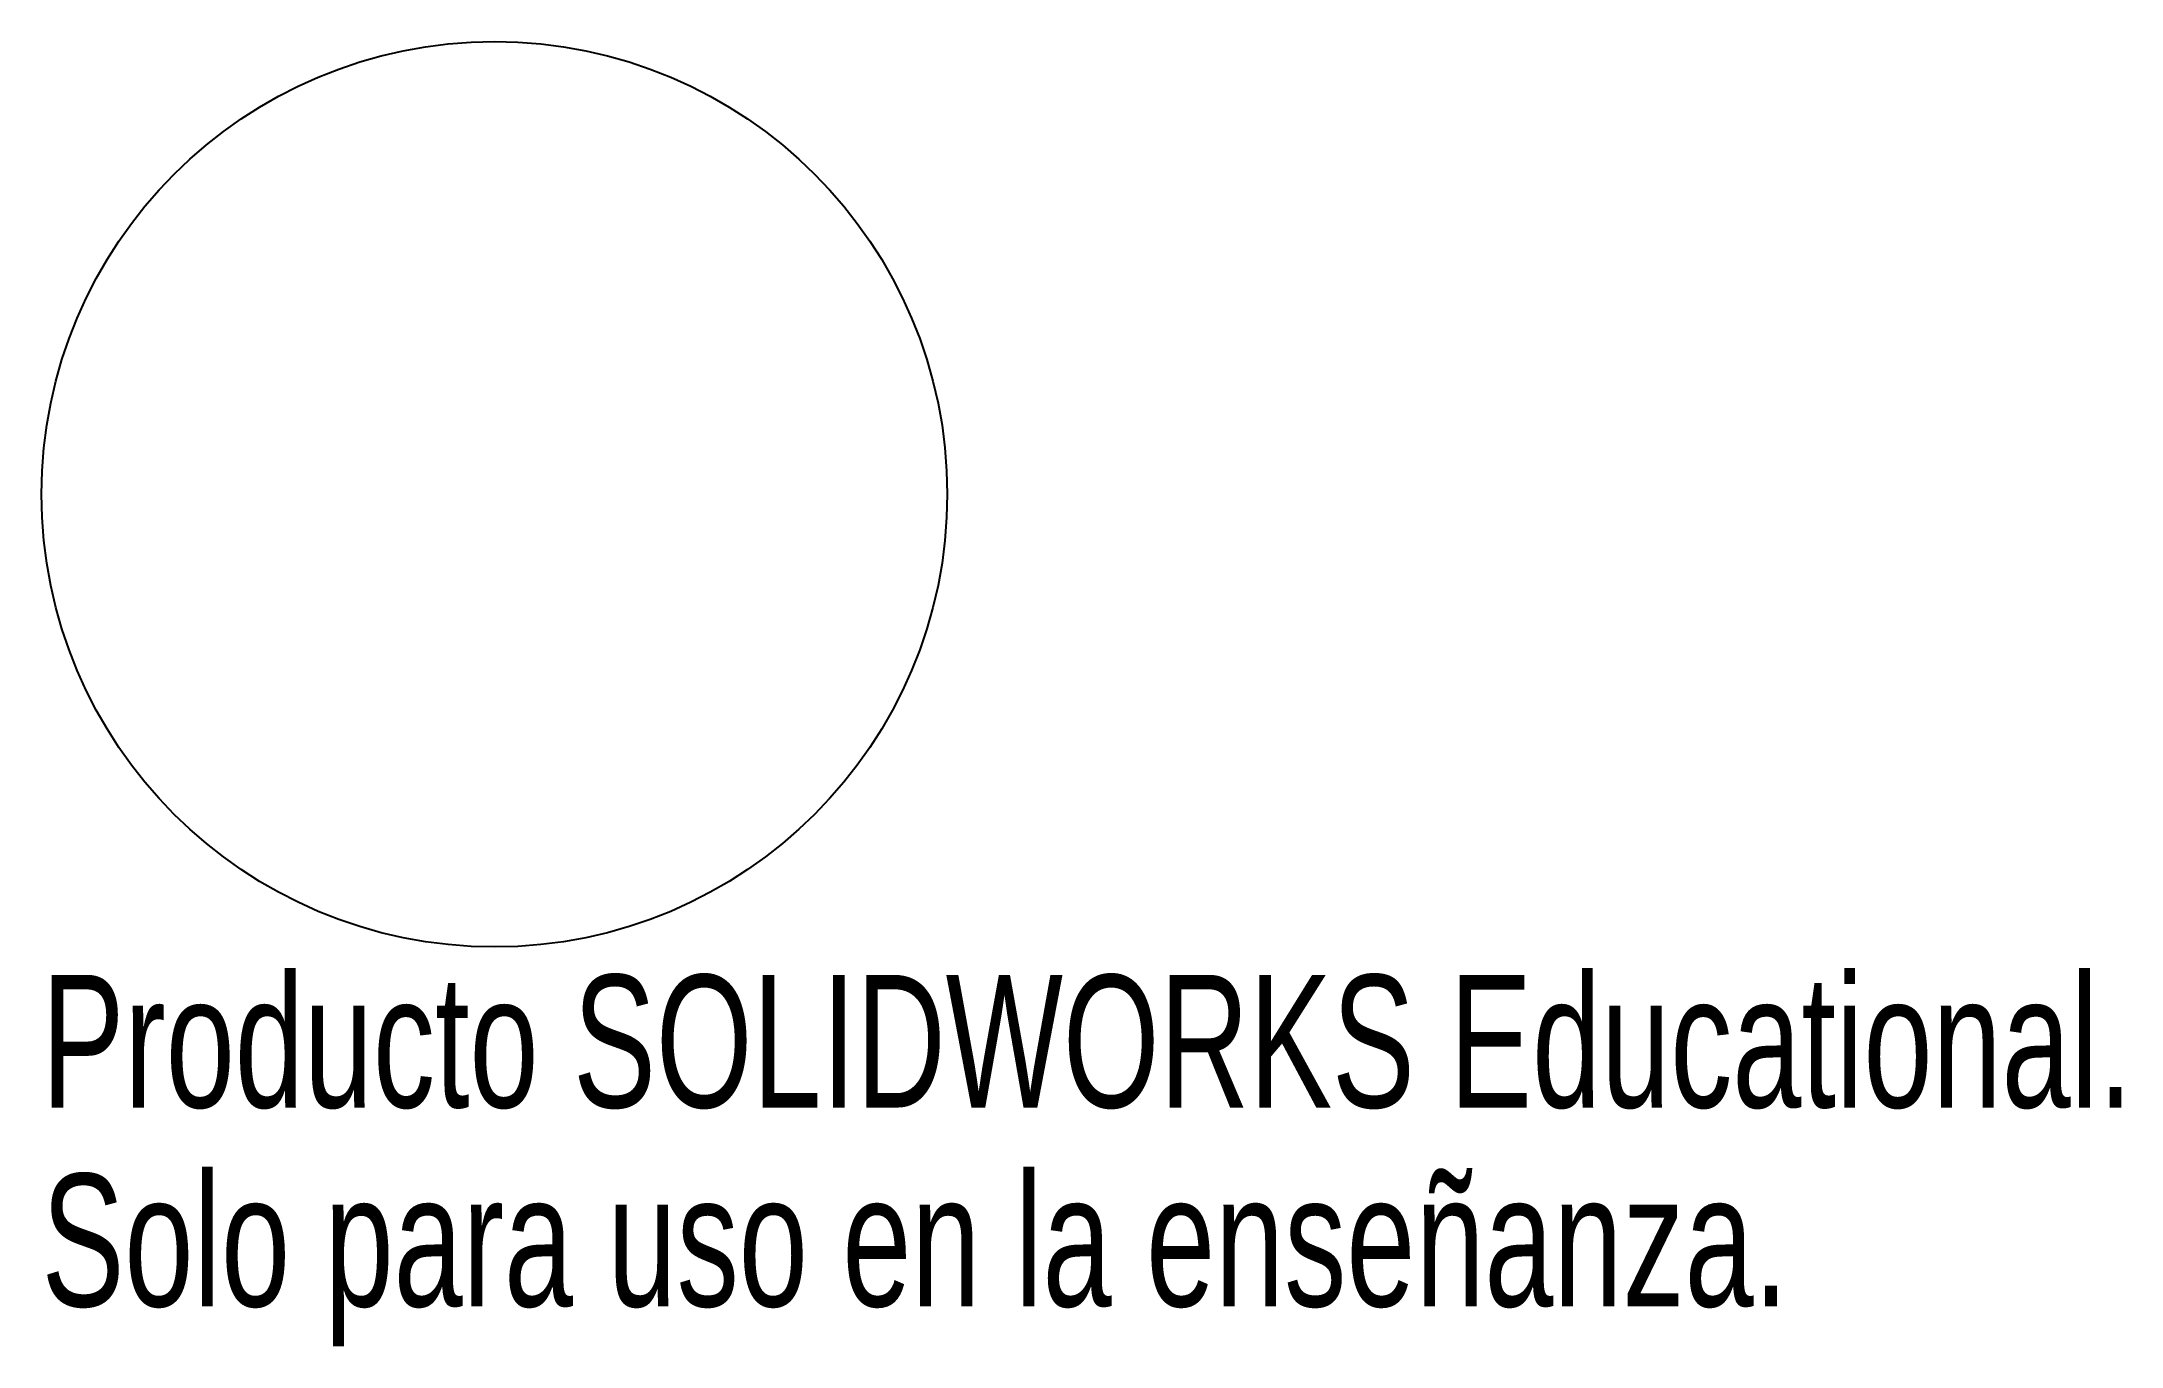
# Model space of a CAD drawing. Header units: metres. Extents: x -0.0165 to 0.0593, y -0.2561 to -0.2085.
import ezdxf

# ---------------------------------------------------------------- set-up
doc = ezdxf.new("R2010")
doc.units = ezdxf.units.M
doc.styles.add('SLDTEXTSTYLE0', font='TXT', dxfattribs={"width": 0.7})

msp = doc.modelspace()

# ---------------------------------------------------------------- linework, layer by layer
at = {"color": 7, "linetype": 'Continuous'}
msp.add_circle((0, -0.225), 0.0165, dxfattribs=at)

# ---------------------------------------------------------------- texts
at = {"color": 7, "linetype": 'Continuous', "char_height": 0.00483362, "attachment_point": 1, "style": 'SLDTEXTSTYLE0'}
for s, insert in [('Producto SOLIDWORKS Educational.', (-0.0165, -0.24252)), ('Solo para uso en la enseñanza.', (-0.0165, -0.24977))]:
    msp.add_mtext(s, dxfattribs=dict(at, insert=insert))

doc.saveas('drawing.dxf')
